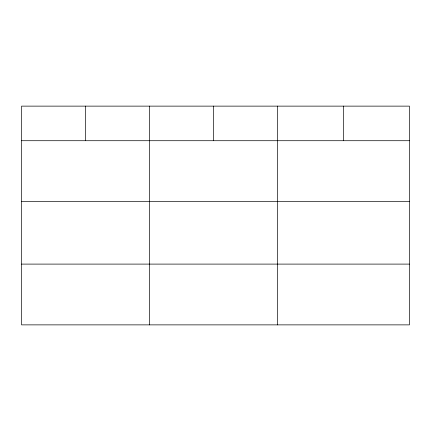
<?xml version="1.0" encoding="UTF-8"?>
<svg xmlns="http://www.w3.org/2000/svg" width="431" height="431" viewBox="0 0 431 431"><rect width="100%" height="100%" fill="white"/><g stroke="black" fill="none" stroke-linecap="round" stroke-linejoin="round"><path stroke-width="0.65" d="M409.45 201.487L409.45 106.128L21.55 106.128L21.55 324.872L409.45 324.872L409.45 201.487L21.55 201.487M21.55 140.716L409.45 140.716M21.55 264.101L409.45 264.101M343.507 106.128L343.507 140.716M277.564 106.128L277.564 324.872M213.56 106.128L213.56 140.716M149.557 106.128L149.557 324.872M85.553 106.128L85.553 140.716"/></g></svg>
